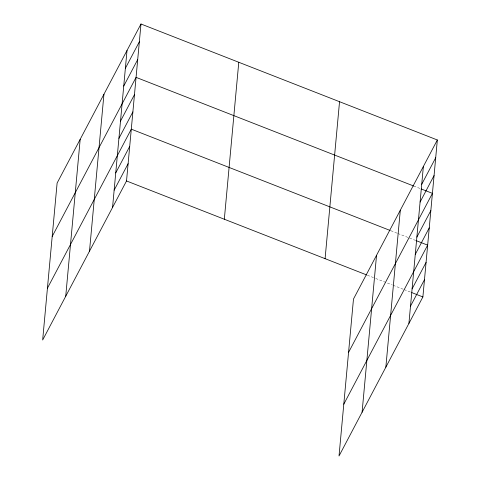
<?xml version="1.0" encoding="UTF-8"?>
<svg xmlns="http://www.w3.org/2000/svg" width="480" height="480" viewBox="0 0 480 480"><rect width="100%" height="100%" fill="white"/><g stroke="black" fill="none" stroke-linecap="round" stroke-linejoin="round"><path stroke-width="0.36" stroke-dasharray="2.4 1.8" d="M413.7 186.018L420.636 188.73M390.894 230.754L397.134 233.196M397.83 233.472L415.86 240.528M367.392 275.22L375.024 278.208M375.72 278.478L392.364 284.994M393.06 285.264L403.464 289.338M404.154 289.608L411.09 292.326"/><path stroke-width="0.72" d="M65.724 296.274L80.184 139.314M89.49 251.202L103.944 94.242M112.554 207.45L127.014 50.496M140.982 24L57.114 183.06L42.66 340.02L126.522 180.96L140.982 24L437.34 139.98L422.886 296.94L339.018 456L353.478 299.04L437.34 139.98M224.322 219.234L238.782 62.274M325.086 258.666L339.54 101.706M362.082 412.254L376.542 255.294M385.848 367.182L400.308 210.222M408.912 323.43L423.372 166.476M125.376 68.286L139.344 41.79M123.732 86.07L137.706 59.58M52.2 236.43L136.068 77.364L413.7 186.018M120.504 121.128L134.472 94.632M118.914 138.39L132.882 111.894M47.43 288.222L131.292 129.162L390.198 230.484M115.734 172.92L129.702 146.424M114.144 190.188L128.112 163.692M421.734 184.266L435.702 157.77M420.096 202.05L434.064 175.56M348.564 352.41L432.426 193.344L421.326 189.006M416.868 237.108L430.836 210.612M415.278 254.37L429.246 227.874M343.788 404.202L427.656 245.142L416.556 240.798M412.092 288.9L426.066 262.41M410.502 306.168L424.476 279.672M126.522 180.96L366.702 274.95M411.786 292.596L422.886 296.94"/></g></svg>
